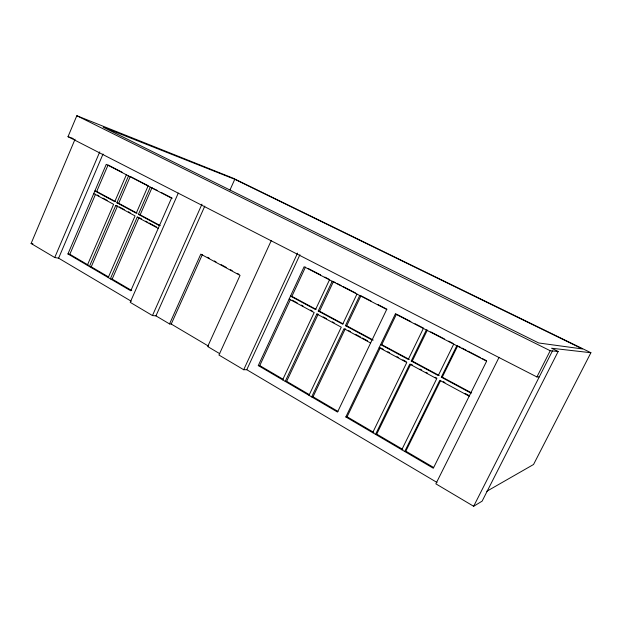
<?xml version="1.0" encoding="UTF-8"?>
<svg xmlns="http://www.w3.org/2000/svg" width="622" height="622" viewBox="0 0 622 622"><rect width="100%" height="100%" fill="white"/><g stroke="black" fill="none" stroke-linecap="round" stroke-linejoin="round"><path stroke-width="0.93" d="M539.321 376.792L536.91 376.955L68.016 136.677L76.825 115.723L232.869 178.079L590.9 352.721L533.544 464.494L486.785 491.287M131.273 301.25L58.608 258.177L54.736 257.531L31.1 243.497L75.068 139.211M54.736 257.531L99.761 151.846M58.608 258.177L103.034 154.031M67.938 253.939L106.253 164.363L171.509 198.13L130.783 290.801L67.938 253.939L69.835 254.274L88.371 265.135M69.835 254.274L95.586 194.118M126.367 174.766L114.767 201.652L94.878 190.954L96.713 191.483L108.065 164.97L122.277 172.325M87.313 265.306L113.616 204.327L93.743 193.605M91.24 266.815L117.535 205.96L115.739 205.47L89.381 266.519L91.24 266.815L108.415 276.883M148.083 186.001L136.249 213.198L116.889 202.788L128.513 175.878M116.889 202.788L118.685 203.285L130.278 176.461L148.106 185.683M108.228 277.575L135.067 215.904L115.739 205.47M112.17 279.084L139.001 217.537L137.244 217.078L110.351 278.819L112.17 279.084L131.747 290.552M159.419 225.654L138.426 214.365L150.283 187.144L157.086 190.324M138.426 214.365L140.175 214.831L152.009 187.696M178.273 193.115L130.2 302.339L152.46 315.556L155.951 315.875L169.549 323.93L171.244 324.062L208.471 346.112M152.46 315.556L201.971 204.156M155.951 315.875L204.809 206.076M169.549 323.93L200.782 254.141L240.045 275.39L207.686 346.54L219.729 353.677M230.016 189.92L234.766 179.299L582.441 348.95L538.699 342.971L103.174 127.199L234.766 179.299M171.244 324.062L202.399 254.499M271.215 240.675L218.944 355.038L243.7 369.732L246.771 369.709L437.017 482.47M243.7 369.732L297.573 253.076M246.771 369.709L299.928 254.717M258.278 365.588L304.119 266.745L386.69 309.468L337.528 412.067L258.278 365.588L259.771 365.588L283.22 379.334M259.771 365.588L290.544 299.268M329.481 279.861L315.548 309.593L290.49 296.119L291.889 296.352L305.48 267.079M282.629 379.871L314.164 312.547L289.137 299.042M286.656 381.34L318.169 314.172L316.839 313.993L285.234 381.395L286.656 381.34L309.538 394.752M356.95 294.074L342.691 324.179L318.231 311.031L332.187 281.268L335.172 282.435M318.231 311.031L319.553 311.218L333.47 281.556M308.994 395.335L341.276 327.18L316.839 313.993M372.073 339.977L345.451 325.664L359.741 295.52M370.619 343.01L344.028 328.665L311.676 396.906L313.029 396.797L345.28 328.789M345.451 325.664L346.703 325.804L360.947 295.769L371.023 300.978M395.359 313.954L486.629 361.18L433.309 468.249L345.84 416.95L395.359 313.954L396.463 314.133L381.784 344.658L380.633 344.58L408.281 359.438L423.349 328.432M345.84 416.95L347.099 416.771L380.322 347.69L379.171 347.628L406.78 362.525L372.679 432.687M411.235 361.032L426.342 329.979L427.353 330.111L412.293 361.048L411.235 361.032L438.261 375.556L453.71 344.145M401.773 449.76L436.722 378.681L409.735 364.119L375.548 434.374L376.722 434.133L410.792 364.127L412.479 365.028M441.309 377.196L456.797 345.739L457.714 345.816L442.273 377.157L441.309 377.196L470.768 393.034M469.19 396.206L439.77 380.33L404.735 451.494L405.824 451.183L440.741 380.275M499.085 357.292L435.866 483.838L473.653 506.277L482.12 501.153L558.159 351.492L551.582 348.234L590.9 352.721M536.91 376.955L550.206 350.722L558.159 351.492M473.653 506.277L552.437 350.94M31.1 243.497L32.935 243.832M68.016 136.677L73.303 138.574M76.825 115.723L550.206 350.722M161.323 192.517L172.341 198.216M308.007 268.385L320.649 274.924M324.871 277.109L329.085 279.286M336.875 283.321L341.136 285.521M342.839 286.4L355.605 293.009M377.741 304.453L386.977 309.227M397.31 314.577L410.839 321.574M415.068 323.759L423.52 328.128M430.758 331.876L444.403 338.928M448.664 341.136L452.925 343.344M458.562 346.252L460.257 347.13M461.959 348.009L466.205 350.209M467.907 351.088L480.651 357.681M482.353 358.56L486.598 360.752M96.713 191.483L115.739 201.707M118.685 203.285L137.159 213.214M140.175 214.831L160.282 225.638M291.889 296.352L316.054 309.336M319.553 311.218L343.111 323.875M346.703 325.804L373.247 340.063M381.784 344.658L409.346 359.462M412.293 361.048L439.233 375.525M442.273 377.157L471.639 392.933M97.234 195.013L98.89 195.907M103.019 198.13L107.155 200.362M119.206 206.862L124.245 209.575M128.435 211.838L130.115 212.747M139.833 217.988L141.513 218.89M145.696 221.144L147.367 222.046M149.039 222.948L156.573 227.014M292.208 300.162L297.199 302.86M301.359 305.099L303.023 306.001M310.51 310.036L312.174 310.938M323.215 316.886L326.573 318.697M332.451 321.869L334.131 322.779M348.701 330.64L350.411 331.557M355.543 334.325L360.674 337.093M362.385 338.018L367.516 340.786M381.162 348.141L383.657 349.494M387.833 351.741L389.496 352.643M397.007 356.686L398.679 357.588M402.846 359.835L406.182 361.639M420.044 369.11L421.724 370.02M425.93 372.29L427.617 373.192M435.182 377.274L436.862 378.184M443.253 381.628L444.932 382.538M465.038 393.376L468.389 395.188M137.244 217.078L158.213 228.391M207.507 257.267L209.21 258.184M214.318 260.945L216.021 261.87M221.129 264.63L226.237 267.398M230.498 269.699L232.2 270.624M237.309 273.385L239.011 274.31M313.029 396.797L337.979 411.422M347.099 416.771L373.861 432.453M376.722 434.133L402.869 449.457M405.824 451.183L433.472 467.386"/></g></svg>
